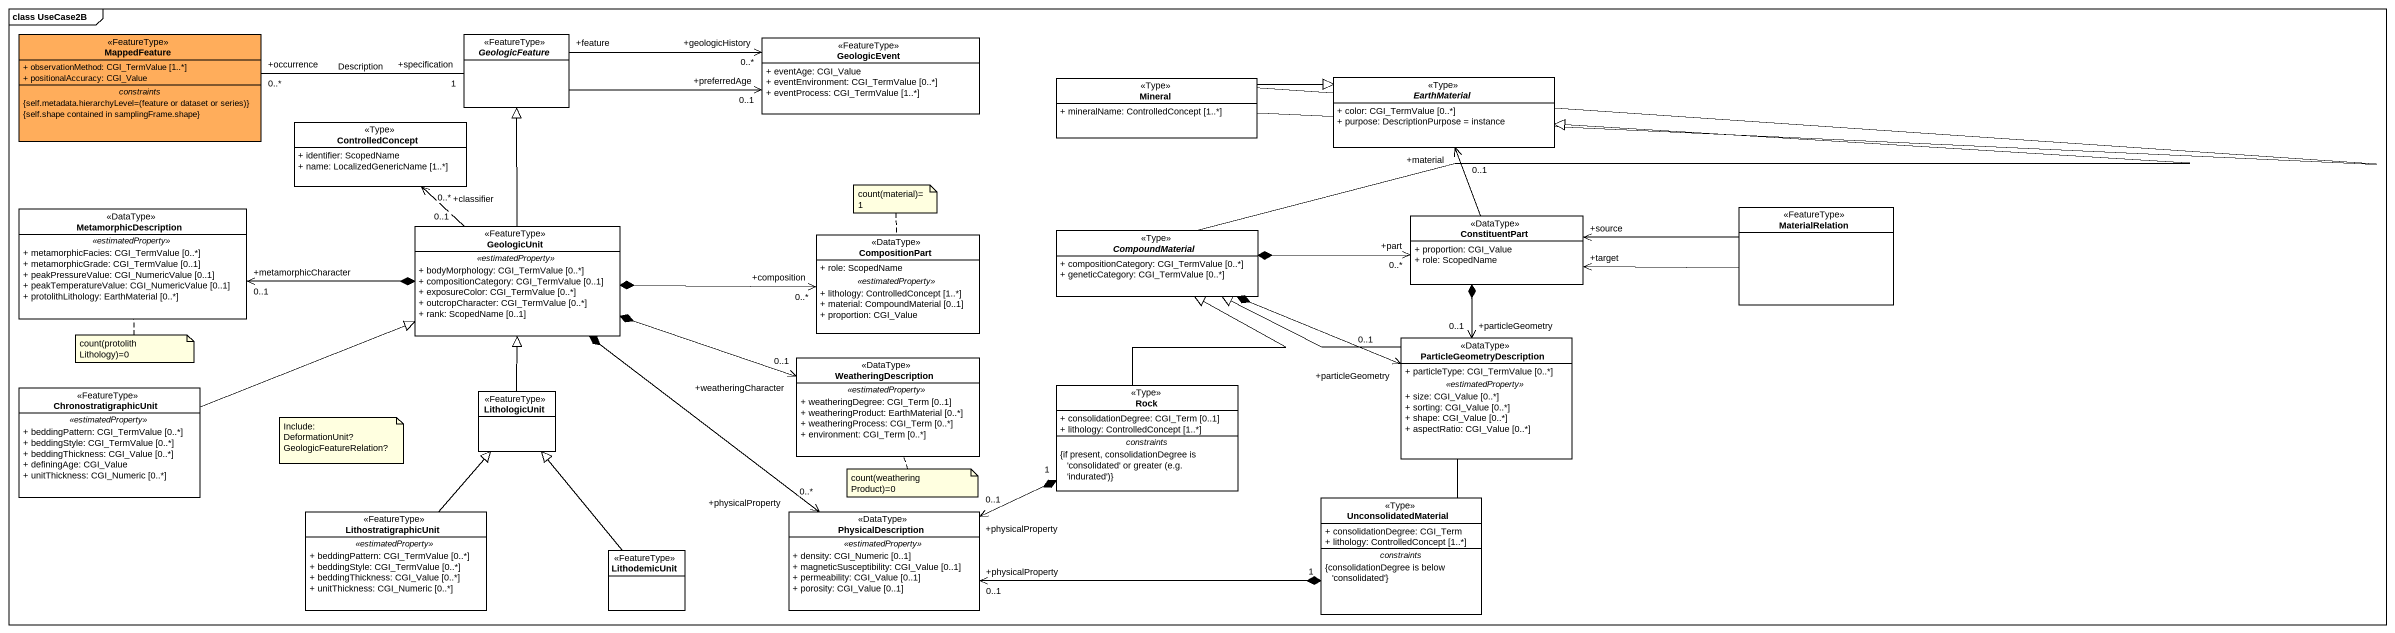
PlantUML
@startuml
mainframe class UseCase2B
hide circle
hide empty members
skinparam classAttributeIconSize 0
class MappedFeature <<FeatureType>> #FFAD5B {
  + observationMethod: CGI_TermValue [1..*]
  + positionalAccuracy: CGI_Value
  -- constraints --
  {field} {self.metadata.hierarchyLevel=(feature or dataset or series)}
  {self.shape contained in samplingFrame.shape}
}
abstract class GeologicFeature <<FeatureType>> #FFFFFF
class GeologicEvent <<FeatureType>> #FFFFFF {
  + eventAge: CGI_Value
  + eventEnvironment: CGI_TermValue [0..*]
  + eventProcess: CGI_TermValue [1..*]
}
class Mineral <<Type>> #FFFFFF {
  + mineralName: ControlledConcept [1..*]
}
abstract class EarthMaterial <<Type>> #FFFFFF {
  + color: CGI_TermValue [0..*]
  + purpose: DescriptionPurpose = instance
}
class ControlledConcept <<Type>> #FFFFFF {
  + identifier: ScopedName
  + name: LocalizedGenericName [1..*]
}
class MetamorphicDescription <<DataType>> #FFFFFF {
  .. <<estimatedProperty>> ..
  + metamorphicFacies: CGI_TermValue [0..*]
  + metamorphicGrade: CGI_TermValue [0..1]
  + peakPressureValue: CGI_NumericValue [0..1]
  + peakTemperatureValue: CGI_NumericValue [0..1]
  + protolithLithology: EarthMaterial [0..*]
}
class GeologicUnit <<FeatureType>> #FFFFFF {
  .. <<estimatedProperty>> ..
  + bodyMorphology: CGI_TermValue [0..*]
  + compositionCategory: CGI_TermValue [0..1]
  + exposureColor: CGI_TermValue [0..*]
  + outcropCharacter: CGI_TermValue [0..*]
  + rank: ScopedName [0..1]
}
abstract class CompoundMaterial <<Type>> #FFFFFF {
  + compositionCategory: CGI_TermValue [0..*]
  + geneticCategory: CGI_TermValue [0..*]
}
class ConstituentPart <<DataType>> #FFFFFF {
  + proportion: CGI_Value
  + role: ScopedName
}
class MaterialRelation <<FeatureType>> #FFFFFF
class CompositionPart <<DataType>> #FFFFFF {
  + role: ScopedName
  .. <<estimatedProperty>> ..
  + lithology: ControlledConcept [1..*]
  + material: CompoundMaterial [0..1]
  + proportion: CGI_Value
}
class ParticleGeometryDescription <<DataType>> #FFFFFF {
  + particleType: CGI_TermValue [0..*]
  .. <<estimatedProperty>> ..
  + size: CGI_Value [0..*]
  + sorting: CGI_Value [0..*]
  + shape: CGI_Value [0..*]
  + aspectRatio: CGI_Value [0..*]
}
class ChronostratigraphicUnit <<FeatureType>> #FFFFFF {
  .. <<estimatedProperty>> ..
  + beddingPattern: CGI_TermValue [0..*]
  + beddingStyle: CGI_TermValue [0..*]
  + beddingThickness: CGI_Value [0..*]
  + definingAge: CGI_Value
  + unitThickness: CGI_Numeric [0..*]
}
class WeatheringDescription <<DataType>> #FFFFFF {
  .. <<estimatedProperty>> ..
  + weatheringDegree: CGI_Term [0..1]
  + weatheringProduct: EarthMaterial [0..*]
  + weatheringProcess: CGI_Term [0..*]
  + environment: CGI_Term [0..*]
}
class Rock <<Type>> #FFFFFF {
  + consolidationDegree: CGI_Term [0..1]
  + lithology: ControlledConcept [1..*]
  -- constraints --
  {field} {if present, consolidationDegree is 'consolidated' or greater (e.g. 'indurated')}
}
class LithologicUnit <<FeatureType>> #FFFFFF
class UnconsolidatedMaterial <<Type>> #FFFFFF {
  + consolidationDegree: CGI_Term
  + lithology: ControlledConcept [1..*]
  -- constraints --
  {consolidationDegree is below 'consolidated'}
}
class LithostratigraphicUnit <<FeatureType>> #FFFFFF {
  .. <<estimatedProperty>> ..
  + beddingPattern: CGI_TermValue [0..*]
  + beddingStyle: CGI_TermValue [0..*]
  + beddingThickness: CGI_Value [0..*]
  + unitThickness: CGI_Numeric [0..*]
}
class PhysicalDescription <<DataType>> #FFFFFF {
  .. <<estimatedProperty>> ..
  + density: CGI_Numeric [0..1]
  + magneticSusceptibility: CGI_Value [0..1]
  + permeability: CGI_Value [0..1]
  + porosity: CGI_Value [0..1]
}
class LithodemicUnit <<FeatureType>> #FFFFFF
GeologicFeature "+specification\n1" -left- "+occurrence\n0..*" MappedFeature : Description
GeologicFeature -right-> "+preferredAge\n0..1" GeologicEvent
GeologicFeature "+feature" -right-> "+geologicHistory\n0..*" GeologicEvent
Mineral -right-|> EarthMaterial
GeologicUnit -up-|> GeologicFeature
GeologicUnit "0..*" -up-> "+classifier\n0..1" ControlledConcept
GeologicUnit *-left-> "+metamorphicCharacter\n0..1" MetamorphicDescription
GeologicUnit *-right-> "+composition\n0..*" CompositionPart
GeologicUnit *-right-> "+weatheringCharacter\n0..1" WeatheringDescription
GeologicUnit *--> "+physicalProperty\n0..*" PhysicalDescription
CompoundMaterial -right-|> EarthMaterial
CompoundMaterial *-right-> "+part\n0..*" ConstituentPart
CompoundMaterial *-right-> "+particleGeometry\n0..1" ParticleGeometryDescription
ConstituentPart -up-> "+material\n0..1" EarthMaterial
ConstituentPart *--> "+particleGeometry\n0..1" ParticleGeometryDescription
MaterialRelation -left-> "+source" ConstituentPart
MaterialRelation -left-> "+target" ConstituentPart
ChronostratigraphicUnit -right-|> GeologicUnit
Rock -up-|> CompoundMaterial
Rock "1" *-left-> "+physicalProperty\n0..1" PhysicalDescription
LithologicUnit -up-|> GeologicUnit
UnconsolidatedMaterial -up-|> CompoundMaterial
UnconsolidatedMaterial "1" *-left-> "+physicalProperty\n0..1" PhysicalDescription
LithostratigraphicUnit -up-|> LithologicUnit
LithodemicUnit -up-|> LithologicUnit
note top of CompositionPart : count(material)=1
note bottom of MetamorphicDescription : count(protolithLithology)=0
note as N3
  Include:
  DeformationUnit?
  GeologicFeatureRelation?
end note
note bottom of WeatheringDescription : count(weatheringProduct)=0
@enduml
